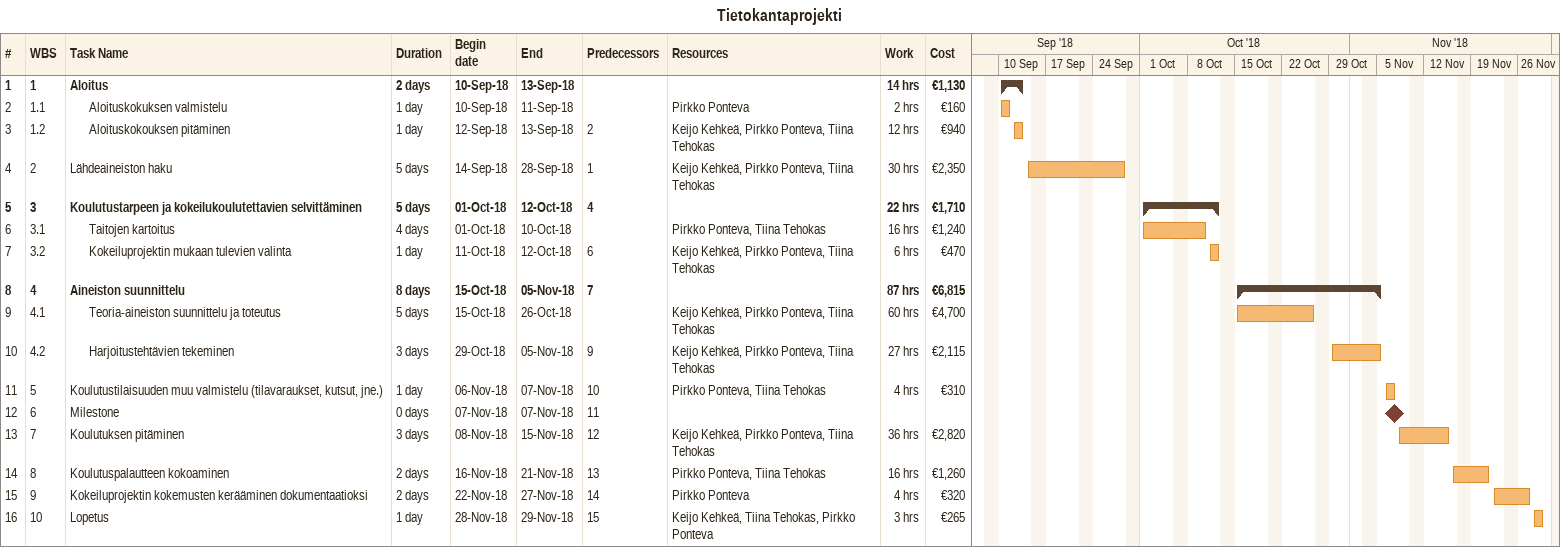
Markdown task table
Tietokantaprojekti

| ID | WBS | Task | Duration | Start | Finish | Predecessors | Resources | Work (h) | Cost (€) |
|---|---|---|---|---|---|---|---|---|---|
| 1 | 1 | **Aloitus** | 2d | 2018-09-10 | 2018-09-13 |  |  | 14 | 1130 |
| 2 | 1.1 | Aloituskokuksen valmistelu | 1d | 2018-09-10 | 2018-09-11 |  | Pirkko Ponteva | 2 | 160 |
| 3 | 1.2 | Aloituskokouksen pitäminen | 1d | 2018-09-12 | 2018-09-13 | 2 | Keijo Kehkeä, Pirkko Ponteva, Tiina Tehokas | 12 | 940 |
| 4 | 2 | Lähdeaineiston haku | 5d | 2018-09-14 | 2018-09-28 | 1 | Keijo Kehkeä, Pirkko Ponteva, Tiina Tehokas | 30 | 2350 |
| 5 | 3 | **Koulutustarpeen ja kokeilukoulutettavien selvittäminen** | 5d | 2018-10-01 | 2018-10-12 | 4 |  | 22 | 1710 |
| 6 | 3.1 | Taitojen kartoitus | 4d | 2018-10-01 | 2018-10-10 |  | Pirkko Ponteva, Tiina Tehokas | 16 | 1240 |
| 7 | 3.2 | Kokeiluprojektin mukaan tulevien valinta | 1d | 2018-10-11 | 2018-10-12 | 6 | Keijo Kehkeä, Pirkko Ponteva, Tiina Tehokas | 6 | 470 |
| 8 | 4 | **Aineiston suunnittelu** | 8d | 2018-10-15 | 2018-11-05 | 7 |  | 87 | 6815 |
| 9 | 4.1 | Teoria-aineiston suunnittelu ja toteutus | 5d | 2018-10-15 | 2018-10-26 |  | Keijo Kehkeä, Pirkko Ponteva, Tiina Tehokas | 60 | 4700 |
| 10 | 4.2 | Harjoitustehtävien tekeminen | 3d | 2018-10-29 | 2018-11-05 | 9 | Keijo Kehkeä, Pirkko Ponteva, Tiina Tehokas | 27 | 2115 |
| 11 | 5 | Koulutustilaisuuden muu valmistelu (tilavaraukset, kutsut, jne.) | 1d | 2018-11-06 | 2018-11-07 | 10 | Pirkko Ponteva, Tiina Tehokas | 4 | 310 |
| 12 | 6 | Milestone | 0d | 2018-11-07 | 2018-11-07 | 11 |  |  |  |
| 13 | 7 | Koulutuksen pitäminen | 3d | 2018-11-08 | 2018-11-15 | 12 | Keijo Kehkeä, Pirkko Ponteva, Tiina Tehokas | 36 | 2820 |
| 14 | 8 | Koulutuspalautteen kokoaminen | 2d | 2018-11-16 | 2018-11-21 | 13 | Pirkko Ponteva, Tiina Tehokas | 16 | 1260 |
| 15 | 9 | Kokeiluprojektin kokemusten kerääminen dokumentaatioksi | 2d | 2018-11-22 | 2018-11-27 | 14 | Pirkko Ponteva | 4 | 320 |
| 16 | 10 | Lopetus | 1d | 2018-11-28 | 2018-11-29 | 15 | Keijo Kehkeä, Tiina Tehokas, Pirkko Ponteva | 3 | 265 |
